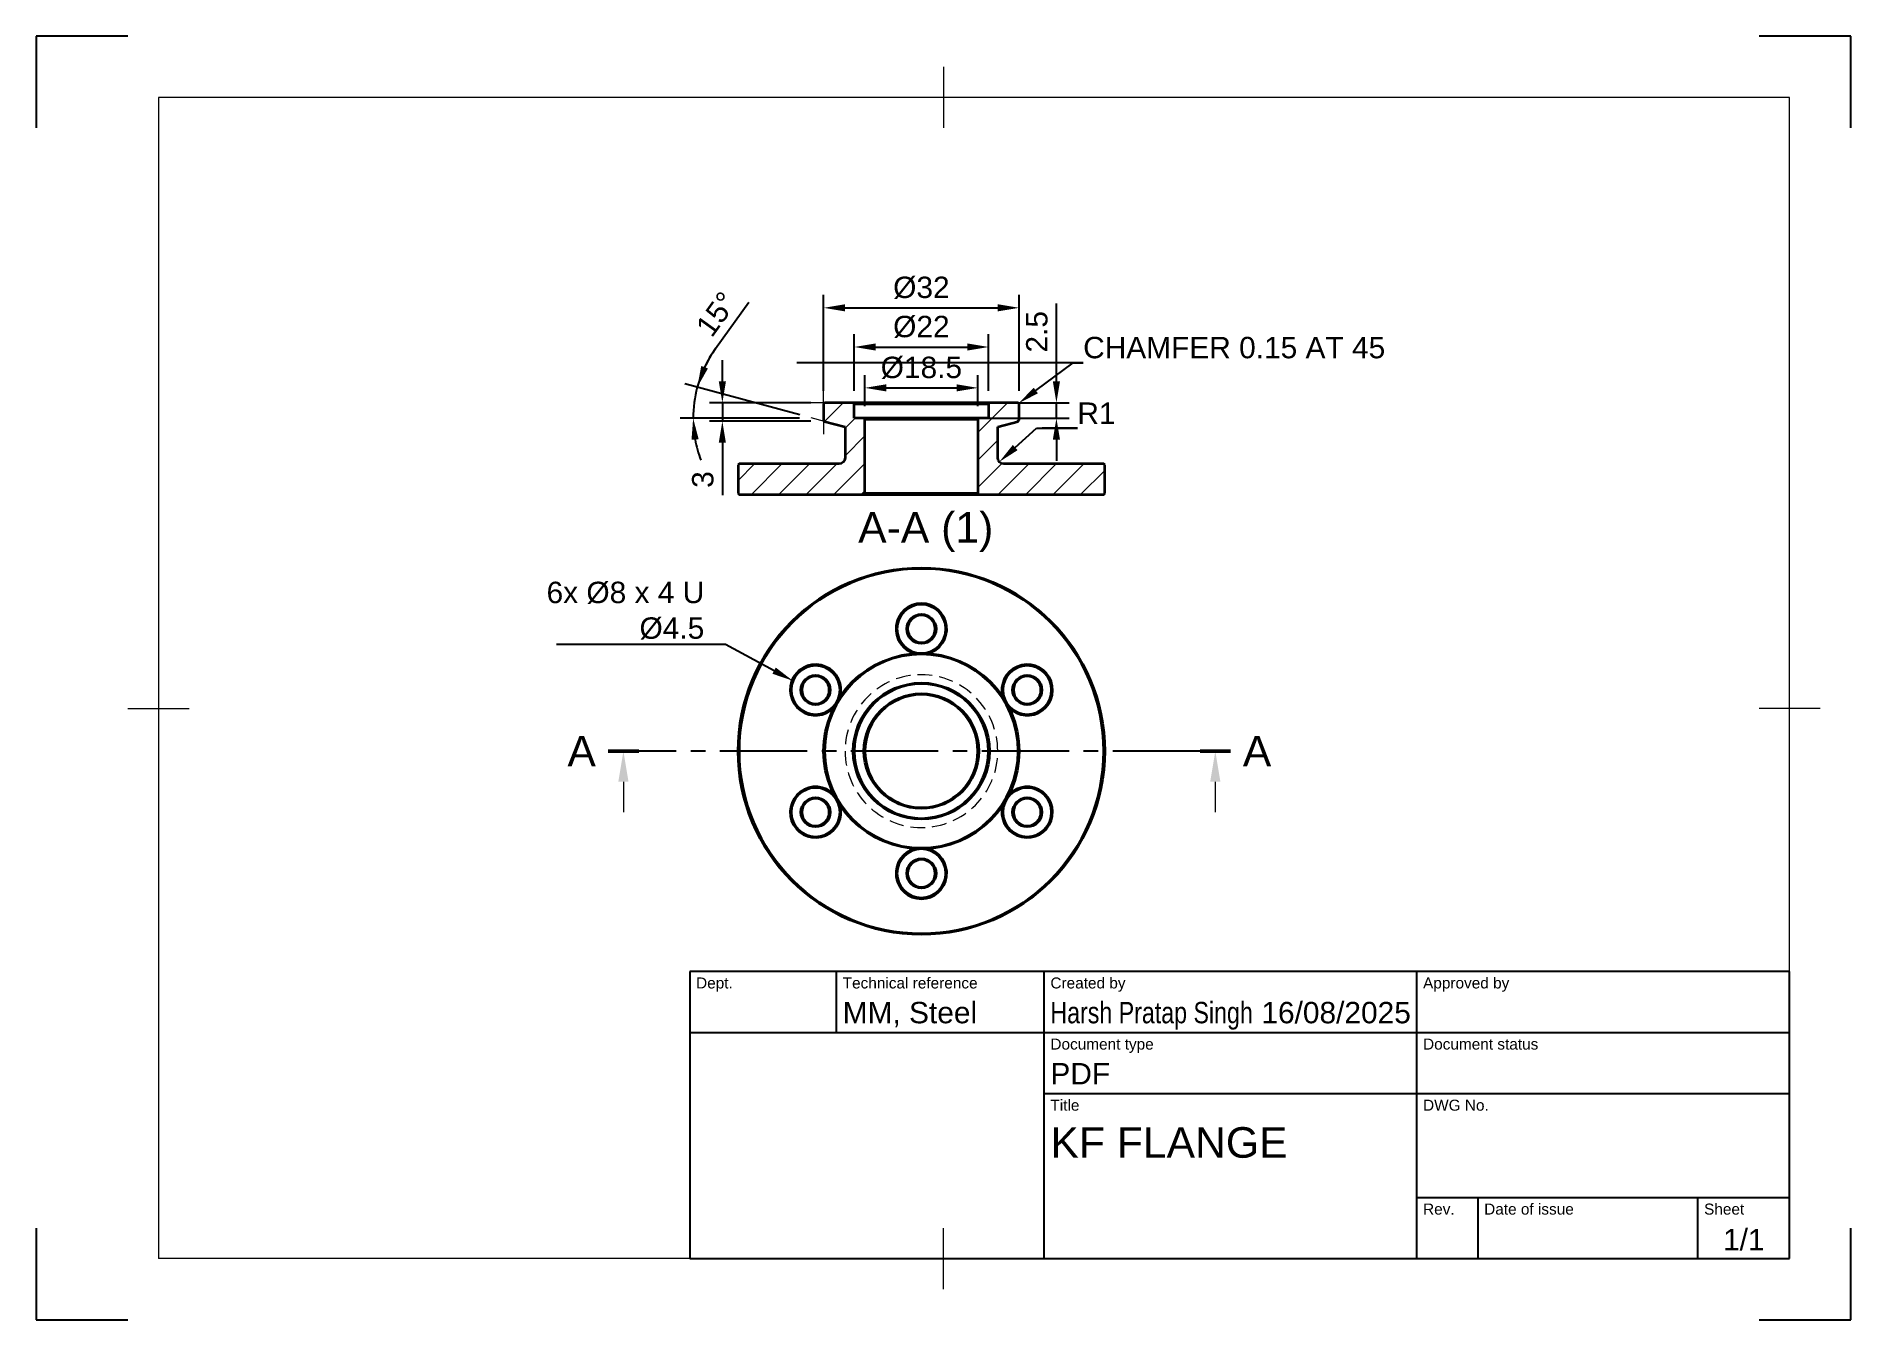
# Model space of a CAD drawing. Header units: millimetres. Extents: x 0 to 297, y 0 to 210.
import ezdxf
from ezdxf import colors
from ezdxf.entities.mleader import LeaderData, LeaderLine
from ezdxf.enums import TextEntityAlignment as Align
from ezdxf.math import Vec2, Vec3

# ---------------------------------------------------------------- set-up
doc = ezdxf.new("R2010")
doc.units = ezdxf.units.MM
doc.header["$LTSCALE"] = 0.75
doc.linetypes.add('CENTER2', pattern=[28.575, 19.05, -3.175, 3.175, -3.175])
doc.linetypes.add('HIDDEN2', pattern=[4.7625, 3.175, -1.5875])
for name, color, linetype, lineweight in [('BORDER', 7, 'Continuous', 18), ('Edge Extensions', 7, 'Continuous', 18), ('FD_Dimensions', 7, 'Continuous', 18), ('Hatching', 7, 'Continuous', 18), ('Hidden', 7, 'HIDDEN2', 18), ('Hole Notes', 7, 'Continuous', 18), ('Leaders', 7, 'Continuous', 18), ('Section Lines', 7, 'CENTER2', 18), ('TITLEBLOCK', 7, 'Continuous', 25), ('View Labels', 7, 'Continuous', 18), ('Visible', 7, 'Continuous', 35)]:
    doc.layers.add(name, color=color, linetype=linetype, lineweight=lineweight)
doc.styles.add('FusionTitle', font='arial.ttf')
doc.styles.get("Standard").update_dxf_attribs({"font": 'arial.ttf'})
doc.dimstyles.new('Dim-ISO-25', dxfattribs={"dimtxt": 3.5, "dimasz": 3.5, "dimexe": 2.1, "dimexo": 2.1, "dimgap": 1.4, "dimtad": 1, "dimzin": 12, "dimdsep": 46, "dimtxsty": 'Standard', "dimcen": 0, "dimazin": 3, "dimtp": 0.1, "dimtm": 0.1, "dimtfac": 0.714286, "dimtmove": 0, "dimatfit": 3, "dimfxl": 1, "dimtzin": 12, "dimarcsym": 0})

# ---------------------------------------------------------------- blocks, each defined once
blk = doc.blocks.new('ISO_A4(L)_SHEET')
at = {"layer": 'BORDER'}
for p, q in [((148.5, 205), (148.5, 195)), ((287, 200), (20, 200)), ((20, 200), (20, 10)), ((287, 10), (287, 200)), ((15, 100), (25, 100)), ((292, 100), (282, 100)), ((148.5, 5), (148.5, 15)), ((287, 10), (20, 10))]:
    blk.add_line(p, q, dxfattribs=at)
at = {"layer": 'Defpoints'}
for p, q in [((0, 210), (0, 195)), ((15, 210), (0, 210)), ((297, 210), (282, 210)), ((297, 195), (297, 210)), ((0, 15), (0, 0)), ((297, 0), (297, 15)), ((0, 0), (15, 0)), ((282, 0), (297, 0))]:
    blk.add_line(p, q, dxfattribs=at)
blk = doc.blocks.new('ISO_TITLEBLOCK')
at = {"layer": 'TITLEBLOCK'}
for p, q in [((0, 47), (-180, 47)), ((-180, 47), (-180, 0)), ((-156, 37), (-156, 47)), ((-122, 0), (-122, 47)), ((-61, 0), (-61, 47)), ((0, 0), (0, 47)), ((-180, 37), (0, 37)), ((-122, 27), (0, 27)), ((-61, 10), (0, 10)), ((-51, 0), (-51, 10)), ((-15, 0), (-15, 10)), ((-180, 0), (0, 0))]:
    blk.add_line(p, q, dxfattribs=at)
at = {"layer": 'TITLEBLOCK', "style": 'FusionTitle'}
for s, p in [('Dept.', (-179, 46)), ('Technical reference', (-155, 46)), ('Created by', (-121, 46)), ('Approved by', (-60, 46)), ('Document type', (-121, 36)), ('Document status', (-60, 36)), ('Title', (-121, 26)), ('DWG No.', (-60, 26)), ('Rev.', (-60, 9)), ('Date of issue', (-50, 9)), ('Sheet', (-14, 9))]:
    blk.add_text(s, height=1.8, dxfattribs=at).set_placement(p, align=Align.TOP_LEFT)
for tag, height, p in [('DEPT', 3.5, (-179, 42)), ('TECHNICAL_REFERENCE', 3.5, (-155, 42)), ('CREATED_BY', 3.5, (-121, 42)), ('APPROVED_BY', 3.5, (-60, 42)), ('DOCUMENT_TYPE', 3.5, (-121, 32)), ('DOCUMENT_STATUS', 3.5, (-60, 32)), ('TITLE_1', 5, (-121, 21.5)), ('TITLE_2', 5, (-121, 14)), ('TITLE_3', 5, (-121, 6.5)), ('DATE_OF_ISSUE', 3.5, (-50, 5))]:
    blk.add_attdef(tag, text='', height=height, dxfattribs=at).set_placement(p, align=Align.TOP_LEFT)
for tag, p in [('CREATED_DATE', (-62, 42)), ('APPROVED_DATE', (-0.99, 42))]:
    blk.add_attdef(tag, text='', height=3.5, dxfattribs=at).set_placement(p, align=Align.TOP_RIGHT)
for tag, height, p in [('DRAWING_NUMBER', 5, (-30.5, 19.75)), ('REV', 3.5, (-56, 4.85)), ('SHEET', 3.5, (-7.5, 4.85))]:
    blk.add_attdef(tag, text='', height=height, dxfattribs=at).set_placement(p, align=Align.TOP_CENTER)
blk = doc.blocks.new('*D14')
at = {"layer": 'Defpoints', "color": 0, "transparency": 16777216}
for p in [(160.882588, 165.57318), (128.882587, 149.869737), (160.882588, 149.869737)]:
    blk.add_point(p, dxfattribs=at)
at = {"layer": 'FD_Dimensions', "color": 0, "lineweight": -2, "transparency": 16777216}
for p, q in [((128.882587, 151.969737), (128.882587, 167.67318)), ((160.882588, 151.969737), (160.882588, 167.67318)), ((132.382587, 165.57318), (157.382588, 165.57318))]:
    blk.add_line(p, q, dxfattribs=at)
at = {"layer": 'FD_Dimensions', "color": 0, "transparency": 16777216}
for points in [[(132.382587, 166.156514), (132.382587, 164.989847), (128.882587, 165.57318)], [(157.382588, 166.156514), (157.382588, 164.989847), (160.882588, 165.57318)]]:
    blk.add_solid(points, dxfattribs=at)
at = {"layer": 'FD_Dimensions', "color": 0, "transparency": 16777216, "insert": (144.882587, 168.858071), "char_height": 3.5, "attachment_point": 5}
blk.add_mtext('%%C32', dxfattribs=at)
blk = doc.blocks.new('*D15')
at = {"layer": 'Defpoints', "color": 0, "transparency": 16777216}
for p in [(155.882587, 159.160861), (133.882587, 149.869737), (155.882587, 149.869737)]:
    blk.add_point(p, dxfattribs=at)
at = {"layer": 'FD_Dimensions', "color": 0, "lineweight": -2, "transparency": 16777216}
for p, q in [((133.882587, 151.969737), (133.882587, 161.260861)), ((155.882587, 151.969737), (155.882587, 161.260861)), ((137.382587, 159.160861), (152.382587, 159.160861))]:
    blk.add_line(p, q, dxfattribs=at)
at = {"layer": 'FD_Dimensions', "color": 0, "transparency": 16777216}
for points in [[(137.382587, 159.744195), (137.382587, 158.577528), (133.882587, 159.160861)], [(152.382587, 159.744195), (152.382587, 158.577528), (155.882587, 159.160861)]]:
    blk.add_solid(points, dxfattribs=at)
at = {"layer": 'FD_Dimensions', "color": 0, "transparency": 16777216, "insert": (144.882587, 162.445752), "char_height": 3.5, "attachment_point": 5}
blk.add_mtext('%%C22', dxfattribs=at)
blk = doc.blocks.new('*D16')
at = {"layer": 'Defpoints', "color": 0, "transparency": 16777216}
for p in [(154.132587, 152.473732), (135.632587, 147.369737), (154.132587, 147.369737)]:
    blk.add_point(p, dxfattribs=at)
at = {"layer": 'FD_Dimensions', "color": 0, "lineweight": -2, "transparency": 16777216}
for p, q in [((135.632587, 149.469737), (135.632587, 154.573732)), ((154.132587, 149.469737), (154.132587, 154.573732)), ((139.132587, 152.473732), (150.632587, 152.473732))]:
    blk.add_line(p, q, dxfattribs=at)
at = {"layer": 'FD_Dimensions', "color": 0, "transparency": 16777216}
for points in [[(139.132587, 153.057065), (139.132587, 151.890398), (135.632587, 152.473732)], [(150.632587, 153.057065), (150.632587, 151.890398), (154.132587, 152.473732)]]:
    blk.add_solid(points, dxfattribs=at)
at = {"layer": 'FD_Dimensions', "color": 0, "transparency": 16777216, "insert": (144.882587, 155.758623), "char_height": 3.5, "attachment_point": 5}
blk.add_mtext('%%C18.5', dxfattribs=at)
blk = doc.blocks.new('*D17')
at = {"layer": 'Defpoints', "color": 0, "transparency": 16777216}
for p in [(107.596421, 149.218779), (129.027476, 146.980914), (132.382587, 146.081915), (133.882587, 147.519737), (135.482587, 147.519737)]:
    blk.add_point(p, dxfattribs=at)
at = {"layer": 'FD_Dimensions', "color": 0, "lineweight": -2, "transparency": 16777216}
for p, q in [((111.182739, 158.891573), (116.629297, 166.475206)), ((124.988118, 148.063257), (106.158048, 153.108759)), ((124.916562, 147.519737), (105.422239, 147.519737))]:
    blk.add_line(p, q, dxfattribs=at)
for start, end in [(144.314129, 165), (144.398561, 154.69928), (165, 180), (190.30072, 200.601439)]:
    blk.add_arc((127.016562, 147.519737), 19.494322, start, end, dxfattribs=at)
at = {"layer": 'FD_Dimensions', "color": 0, "transparency": 16777216}
for points in [[(109.939818, 155.650061), (108.844561, 156.05196), (108.186492, 152.565239)], [(107.255455, 143.981502), (108.417412, 144.086234), (107.522239, 147.519737)]]:
    blk.add_solid(points, dxfattribs=at)
at = {"layer": 'FD_Dimensions', "color": 0, "transparency": 16777216, "insert": (111.317445, 164.542501), "char_height": 3.5, "attachment_point": 5, "rotation": 54.31411257}
blk.add_mtext('15°', dxfattribs=at)
blk = doc.blocks.new('*U9')
at = {"layer": 'Edge Extensions', "color": 0, "ltscale": 0.75, "transparency": 16777216}
for p, q in [((0.144889, -0.038823), (-2.028444, 0.54352)), ((0, 0.15), (0, -2.1))]:
    blk.add_line(p, q, dxfattribs=at)
blk = doc.blocks.new('*U10')
at = {"layer": 'Edge Extensions', "color": 0, "ltscale": 0.75, "transparency": 16777216}
for p, q in [((0.15, 0), (-2.1, 0)), ((0, -0.15), (0, 2.1))]:
    blk.add_line(p, q, dxfattribs=at)
blk = doc.blocks.new('*D18')
at = {"layer": 'Defpoints', "color": 0, "transparency": 16777216}
for p in [(128.882587, 150.019737), (112.298541, 147.019737), (128.882587, 147.019737)]:
    blk.add_point(p, dxfattribs=at)
at = {"layer": 'FD_Dimensions', "color": 0, "lineweight": -2, "transparency": 16777216}
for p, q in [((112.298541, 153.519737), (112.298541, 157.019737)), ((126.782587, 150.019737), (110.198541, 150.019737)), ((112.298541, 150.019737), (112.298541, 147.019737)), ((126.782587, 147.019737), (110.198541, 147.019737)), ((112.298541, 143.519737), (112.298541, 134.927786))]:
    blk.add_line(p, q, dxfattribs=at)
at = {"layer": 'FD_Dimensions', "color": 0, "transparency": 16777216}
for points in [[(111.715208, 153.519737), (112.881874, 153.519737), (112.298541, 150.019737)], [(111.715208, 143.519737), (112.881874, 143.519737), (112.298541, 147.019737)]]:
    blk.add_solid(points, dxfattribs=at)
at = {"layer": 'FD_Dimensions', "color": 0, "transparency": 16777216, "insert": (109.110342, 137.473762), "char_height": 3.5, "attachment_point": 5, "rotation": 90}
blk.add_mtext('3', dxfattribs=at)
blk = doc.blocks.new('*D19')
at = {"layer": 'Defpoints', "color": 0, "transparency": 16777216}
for p in [(156.032587, 150.019737), (166.982587, 150.019737), (135.482587, 147.519737)]:
    blk.add_point(p, dxfattribs=at)
at = {"layer": 'FD_Dimensions', "color": 0, "lineweight": -2, "transparency": 16777216}
for p, q in [((166.982587, 153.519737), (166.982587, 166.277786)), ((158.132587, 150.019737), (169.082587, 150.019737)), ((166.982587, 147.519737), (166.982587, 150.019737)), ((137.582587, 147.519737), (169.082587, 147.519737)), ((166.982587, 144.019737), (166.982587, 140.519737))]:
    blk.add_line(p, q, dxfattribs=at)
at = {"layer": 'FD_Dimensions', "color": 0, "transparency": 16777216}
for points in [[(166.399254, 153.519737), (167.565921, 153.519737), (166.982587, 150.019737)], [(166.399254, 144.019737), (167.565921, 144.019737), (166.982587, 147.519737)]]:
    blk.add_solid(points, dxfattribs=at)
at = {"layer": 'FD_Dimensions', "color": 0, "transparency": 16777216, "insert": (163.795582, 161.648762), "char_height": 3.5, "attachment_point": 5, "rotation": 90}
blk.add_mtext('2.5', dxfattribs=at)

msp = doc.modelspace()

# ---------------------------------------------------------------- hatches: boundary and pattern name
at = {"layer": 'Hatching'}
h = msp.add_hatch(dxfattribs=at)
h.set_pattern_fill('ANSI31', color=256, style=0)
edge = h.paths.add_edge_path(flags=0)
edge.add_line((160.737699, 146.980914), (160.882588, 147.169737))
edge.add_line((160.882588, 147.169737), (160.882588, 149.869737))
edge.add_line((160.882588, 149.869737), (160.732588, 150.019737))
edge.add_line((160.732588, 150.019737), (156.032587, 150.019737))
edge.add_line((156.032587, 150.019737), (155.882587, 149.869737))
edge.add_line((155.882587, 149.869737), (155.882587, 147.519737))
edge.add_line((155.882587, 147.519737), (154.282587, 147.519737))
edge.add_line((154.282587, 147.519737), (154.132587, 147.369737))
edge.add_line((154.132587, 147.369737), (154.132587, 135.169737))
edge.add_line((154.132587, 135.169737), (154.282587, 135.019737))
edge.add_line((154.282587, 135.019737), (174.732587, 135.019737))
edge.add_line((174.732587, 135.019737), (174.882587, 135.169737))
edge.add_line((174.882587, 135.169737), (174.882587, 139.869737))
edge.add_line((174.882587, 139.869737), (174.732587, 140.019737))
edge.add_line((174.732587, 140.019737), (158.382587, 140.019737))
edge.add_ellipse((158.382587, 141.019737), major_axis=(0, -1), ratio=1, start_angle=270, end_angle=360, ccw=False)
edge.add_line((157.382587, 141.019737), (157.382587, 146.081915))
edge.add_line((157.382587, 146.081915), (160.737699, 146.980914))
edge = h.paths.add_edge_path(flags=0)
edge.add_line((128.882587, 147.169737), (129.027476, 146.980914))
edge.add_line((129.027476, 146.980914), (132.382587, 146.081915))
edge.add_line((132.382587, 146.081915), (132.382587, 141.019737))
edge.add_ellipse((131.382587, 141.019737), major_axis=(1, 0), ratio=1, start_angle=270, end_angle=360, ccw=False)
edge.add_line((131.382587, 140.019737), (115.032587, 140.019737))
edge.add_line((115.032587, 140.019737), (114.882587, 139.869737))
edge.add_line((114.882587, 139.869737), (114.882587, 135.169737))
edge.add_line((114.882587, 135.169737), (115.032587, 135.019737))
edge.add_line((115.032587, 135.019737), (135.482587, 135.019737))
edge.add_line((135.482587, 135.019737), (135.632587, 135.169737))
edge.add_line((135.632587, 135.169737), (135.632587, 147.369737))
edge.add_line((135.632587, 147.369737), (135.482587, 147.519737))
edge.add_line((135.482587, 147.519737), (133.882587, 147.519737))
edge.add_line((133.882587, 147.519737), (133.882587, 149.869737))
edge.add_line((133.882587, 149.869737), (133.732587, 150.019737))
edge.add_line((133.732587, 150.019737), (129.032587, 150.019737))
edge.add_line((129.032587, 150.019737), (128.882587, 149.869737))
edge.add_line((128.882587, 149.869737), (128.882587, 147.169737))

# ---------------------------------------------------------------- linework, layer by layer
at = {"layer": 'Hidden'}
msp.add_circle((144.882587, 93.036517), 15.855111, dxfattribs=at)
at = {"layer": 'Hidden', "extrusion": (0, 0, -1)}
msp.add_circle((-144.882587, 93.036517), 12.5, dxfattribs=at)
at = {"layer": 'Hidden'}
for centre, start, end in [((144.882587, 113.036517), 256.220579, 283.779421), ((127.562079, 103.036517), 316.220579, 343.779421), ((162.203096, 103.036517), 196.220579, 223.779421), ((127.562079, 83.036516), 16.220579, 43.779421), ((162.203096, 83.036516), 136.220579, 163.779421), ((144.882587, 73.036516), 76.220579, 103.779421)]:
    msp.add_arc(centre, 4.15, start, end, dxfattribs=at)
at = {"layer": 'Section Lines', "lineweight": 50}
for p, q in [((93.603769, 93.036517), (98.603769, 93.036517)), ((195.49083, 93.036517), (190.49083, 93.036517))]:
    msp.add_line(p, q, dxfattribs=at)
at = {"layer": 'Section Lines', "lineweight": 25}
msp.add_line((190.49083, 93.036517), (98.603769, 93.036517), dxfattribs=at)
at = {"layer": 'Section Lines'}
for p, q in [((96.103769, 88.036517), (96.103769, 83.036517)), ((192.99083, 88.036517), (192.99083, 83.036517))]:
    msp.add_line(p, q, dxfattribs=at)
for points in [[(95.270435, 88.036517), (96.103769, 93.036517), (96.937102, 88.036517)], [(192.157497, 88.036517), (192.99083, 93.036517), (193.824163, 88.036517)]]:
    msp.add_solid(points, dxfattribs=at)
at = {"layer": 'Visible', "extrusion": (0, 1, 0)}
for p, q in [((129.032587, 150.019737), (128.882587, 149.869737)), ((128.882587, 149.869737), (128.882587, 147.169737)), ((133.732587, 150.019737), (129.032587, 150.019737)), ((133.882587, 149.869737), (133.732587, 150.019737)), ((156.032587, 150.019737), (133.732587, 150.019737)), ((133.882587, 147.519737), (133.882587, 149.869737)), ((133.882587, 149.869737), (155.882587, 149.869737)), ((156.032587, 150.019737), (155.882587, 149.869737)), ((155.882587, 149.869737), (155.882587, 147.519737)), ((160.732588, 150.019737), (156.032587, 150.019737)), ((160.882588, 149.869737), (160.732588, 150.019737)), ((160.882588, 147.169737), (160.882588, 149.869737)), ((128.882587, 147.169737), (129.027476, 146.980914)), ((129.027476, 146.980914), (132.382587, 146.081915)), ((132.382587, 146.081915), (132.382587, 141.019737)), ((135.482587, 147.519737), (133.882587, 147.519737)), ((135.632587, 147.369737), (135.482587, 147.519737)), ((154.282587, 147.519737), (135.482587, 147.519737)), ((135.632587, 135.169737), (135.632587, 147.369737)), ((135.632587, 147.369737), (154.132587, 147.369737)), ((154.282587, 147.519737), (154.132587, 147.369737)), ((154.132587, 147.369737), (154.132587, 135.169737)), ((155.882587, 147.519737), (154.282587, 147.519737)), ((157.382587, 146.081915), (160.737699, 146.980914)), ((157.382587, 141.019737), (157.382587, 146.081915)), ((160.737699, 146.980914), (160.882588, 147.169737)), ((115.032587, 140.019737), (114.882587, 139.869737)), ((114.882587, 139.869737), (114.882587, 135.169737)), ((131.382587, 140.019737), (115.032587, 140.019737)), ((174.732587, 140.019737), (158.382587, 140.019737)), ((174.882587, 139.869737), (174.732587, 140.019737)), ((174.882587, 135.169737), (174.882587, 139.869737)), ((114.882587, 135.169737), (115.032587, 135.019737)), ((115.032587, 135.019737), (135.482587, 135.019737)), ((135.482587, 135.019737), (135.632587, 135.169737)), ((135.482587, 135.019737), (154.282587, 135.019737)), ((154.132587, 135.169737), (135.632587, 135.169737)), ((154.132587, 135.169737), (154.282587, 135.019737)), ((154.282587, 135.019737), (174.732587, 135.019737)), ((174.732587, 135.019737), (174.882587, 135.169737))]:
    msp.add_line(p, q, dxfattribs=at)
at = {"layer": 'Visible'}
for centre, radius in [((144.882587, 93.036517), 30), ((144.882587, 113.036517), 2.4), ((144.882587, 93.036517), 16), ((127.562079, 103.036517), 2.4), ((127.562079, 103.036517), 2.356066), ((144.882587, 93.036517), 11.15), ((162.203096, 103.036517), 2.4), ((144.882587, 93.036517), 9.4), ((127.562079, 83.036516), 2.4), ((162.203096, 83.036516), 2.4), ((144.882587, 73.036516), 2.4)]:
    msp.add_circle(centre, radius, dxfattribs=at)
at = {"layer": 'Visible', "extrusion": (0, 0, -1)}
for centre, radius in [((-144.882587, 93.036517), 29.85), ((-144.882587, 113.036517), 4), ((-144.882587, 113.036517), 2.25), ((-127.562079, 103.036517), 4), ((-144.882587, 93.036517), 15.85), ((-162.203096, 103.036517), 4), ((-127.562079, 103.036517), 2.25), ((-144.882587, 93.036517), 11), ((-162.203096, 103.036517), 2.25), ((-144.882587, 93.036517), 9.25), ((-127.562079, 83.036516), 4), ((-162.203096, 83.036516), 4), ((-127.562079, 83.036516), 2.25), ((-162.203096, 83.036516), 2.25), ((-144.882587, 73.036516), 4), ((-144.882587, 73.036516), 2.25)]:
    msp.add_circle(centre, radius, dxfattribs=at)
at = {"layer": 'Visible', "extrusion": (-1e-16, 0, -1)}
for centre, start, end in [((-131.382587, 141.019737), 180, 270), ((-158.382587, 141.019737), 270, 0)]:
    msp.add_arc(centre, 1, start, end, dxfattribs=at)
at = {"layer": 'Visible'}
for centre, start, end in [((144.882587, 113.036517), 283.779421, 256.220579), ((127.562079, 103.036517), 343.779421, 316.220579), ((162.203096, 103.036517), 223.779421, 196.220579), ((127.562079, 83.036516), 43.779421, 16.220579), ((162.203096, 83.036516), 163.779421, 136.220579), ((144.882587, 73.036516), 103.779421, 76.220579)]:
    msp.add_arc(centre, 4.15, start, end, dxfattribs=at)

# ---------------------------------------------------------------- block references
at = {"layer": 'BORDER'}
msp.add_blockref('ISO_A4(L)_SHEET', (0, 0), dxfattribs=at)
at = {"layer": 'Edge Extensions', "ltscale": 0.75}
for name, p in [('*U10', (128.882587, 150.019737)), ('*U9', (128.882587, 147.019737))]:
    msp.add_blockref(name, p, dxfattribs=at)
at = {"layer": 'TITLEBLOCK'}
ref = msp.add_blockref('ISO_TITLEBLOCK', (287, 10), dxfattribs=at)
ref.add_attrib('DOCUMENT_TYPE', 'PDF', dxfattribs={"height": 3.5, "style": 'FusionTitle'}).set_placement((166, 42), align=Align.TOP_LEFT)
ref.add_attrib('CREATED_DATE', '16/08/2025', dxfattribs={"height": 3.5, "style": 'FusionTitle'}).set_placement((225, 52), align=Align.TOP_RIGHT)
ref.add_attrib('SHEET', '1/1', dxfattribs={"height": 3.5, "style": 'FusionTitle'}).set_placement((279.5, 14.85), align=Align.TOP_CENTER)
ref.add_attrib('TITLE_1', 'KF FLANGE ', dxfattribs={"height": 5, "style": 'FusionTitle'}).set_placement((166, 31.5), align=Align.TOP_LEFT)
ref.add_attrib('CREATED_BY', 'Harsh Pratap Singh', dxfattribs={"height": 3.5, "style": 'FusionTitle', "width": 0.776435}).set_placement((166, 52), align=Align.TOP_LEFT)
ref.add_attrib('TECHNICAL_REFERENCE', 'MM, Steel', dxfattribs={"height": 3.5, "style": 'FusionTitle'}).set_placement((132, 52), align=Align.TOP_LEFT)

# ---------------------------------------------------------------- texts
at = {"layer": 'Section Lines', "char_height": 5, "attachment_point": 5}
for insert in [(89.269185, 93.036517), (199.825414, 93.036517)]:
    msp.add_mtext('A', dxfattribs=dict(at, insert=insert))
at = {"layer": 'View Labels', "insert": (145.590334, 125.633601), "char_height": 5, "width": 24.389495, "attachment_point": 8}
msp.add_mtext('A-A (1)', dxfattribs=at)

# ---------------------------------------------------------------- dimensions: what is measured, and where the dimension line sits
at = {"layer": 'FD_Dimensions'}
for base, p1, p2, text, picture, middle in [((160.882588, 165.57318), (128.882587, 149.869737), (160.882588, 149.869737), '%%C32', '*D14', (144.882587, 165.57318)), ((155.882587, 159.160861), (133.882587, 149.869737), (155.882587, 149.869737), '%%C<>', '*D15', (144.882587, 159.160861)), ((154.132587, 152.473732), (135.632587, 147.369737), (154.132587, 147.369737), '%%C<>', '*D16', (144.882587, 152.473732))]:
    dim = msp.add_linear_dim(base=base, p1=p1, p2=p2, angle=0, text=text, dimstyle='Dim-ISO-25', override={"dimlfac": 1}, dxfattribs=at)
    dim.commit()
    dim.dimension.update_dxf_attribs({"geometry": picture, "text_midpoint": middle, "dimtype": 161})
dim = msp.add_angular_dim_2l(base=(107.596421, 149.218779), line1=((135.482587, 147.519737), (133.882587, 147.519737)), line2=((129.027476, 146.980914), (132.382587, 146.081915)), dimstyle='Dim-ISO-25', override={"dimlfac": 1, "dimpost": ''}, dxfattribs=at)
dim.commit()
dim.dimension.update_dxf_attribs({"geometry": '*D17', "text_midpoint": (111.317445, 164.542501)})
dim = msp.add_linear_dim(base=(166.982587, 150.019737), p1=(135.482587, 147.519737), p2=(156.032587, 150.019737), angle=270, dimstyle='Dim-ISO-25', override={"dimlfac": 1}, dxfattribs=at)
dim.commit()
dim.dimension.update_dxf_attribs({"geometry": '*D19', "text_midpoint": (163.795582, 161.648762)})
dim = msp.add_aligned_dim(p1=(128.882587, 150.019737), p2=(128.882587, 147.019737), distance=-16.584046, dimstyle='Dim-ISO-25', override={"dimlfac": 1}, dxfattribs=at)
dim.commit()
dim.dimension.update_dxf_attribs({"geometry": '*D18', "text_midpoint": (109.110342, 137.473762)})

# ---------------------------------------------------------------- leaders
at = {"layer": 'Hole Notes'}
ml = msp.add_multileader_mtext('Standard', dxfattribs=at)
ml.set_content('6x %%C8 x 4 U^J%%C4.5', color=256)
ml.set_leader_properties()
ml.build(insert=Vec2(0, 0))
ml.multileader.update_dxf_attribs({"text_left_attachment_type": 5, "text_right_attachment_type": 5, "dogleg_length": 3.5, "arrow_head_size": 3.5})
ctx = ml.context
ctx.base_point, ctx.char_height, ctx.arrow_head_size, ctx.landing_gap_size, ctx.plane_origin = Vec3(84.102626, 110.462109), 3.5, 3.5, 0, Vec3(125.876421, 130.116169)
ctx.left_attachment, ctx.right_attachment, ctx.text_align_type = 5, 5, 2
notes = []
notes.append((ctx, [(0, (1, 1, 0), (112.840348, 110.462109), (-1, 0), 3.5, [(0, [(123.856031, 104.541577)], 0, [])])]))
ctx.mtext.insert, ctx.mtext.alignment, ctx.mtext.flow_direction = Vec3(109.340348, 120.753287), 3, 5
at = {"layer": 'Leaders'}
ml = msp.add_multileader_mtext('Standard', dxfattribs=at)
ml.set_content('CHAMFER 0.15 AT 45 ', color=256)
ml.set_leader_properties()
ml.build(insert=Vec2(0, 0))
ml.multileader.update_dxf_attribs({"text_left_attachment_type": 5, "text_right_attachment_type": 5, "dogleg_length": 3.5, "arrow_head_size": 3.5})
ctx = ml.context
ctx.base_point, ctx.char_height, ctx.arrow_head_size, ctx.landing_gap_size, ctx.plane_origin = Vec3(171.360251, 156.556691), 3.5, 3.5, 0, Vec3(162.817898, 174.519884)
ctx.left_attachment, ctx.right_attachment = 5, 5
notes.append((ctx, [(0, (1, 1, 0), (169.723469, 156.556691), (1, 0), 1.636782, [(0, [(160.797508, 149.954816)], 0, [])])]))
ctx.mtext.insert, ctx.mtext.flow_direction = Vec3(171.360251, 160.816377), 5
ml = msp.add_multileader_mtext('Standard', dxfattribs=at)
ml.set_content('R1', color=256)
ml.set_leader_properties()
ml.build(insert=Vec2(0, 0))
ml.multileader.update_dxf_attribs({"text_left_attachment_type": 5, "text_right_attachment_type": 5, "dogleg_length": 3.5, "arrow_head_size": 3.5})
ctx = ml.context
ctx.base_point, ctx.char_height, ctx.arrow_head_size, ctx.landing_gap_size, ctx.plane_origin = Vec3(170.411251, 145.865907), 3.5, 3.5, 0, Vec3(159.65263, 164.923761)
ctx.left_attachment, ctx.right_attachment = 5, 5
notes.append((ctx, [(0, (1, 1, 0), (163.749868, 145.865907), (1, 0), 6.661383, [(0, [(157.63224, 140.358693)], 0, [])])]))
ctx.mtext.insert, ctx.mtext.flow_direction = Vec3(170.411251, 150.080232), 5
for ctx, leaders in notes:
    for number, flags, end, landing, length, lines in leaders:
        leader = LeaderData()
        leader.index, (leader.has_last_leader_line, leader.has_dogleg_vector, leader.attachment_direction) = number, flags
        leader.last_leader_point, leader.dogleg_vector, leader.dogleg_length = Vec3(end), Vec3(landing), length
        for number, points, colour, breaks in lines:
            line = LeaderLine()
            line.index, line.vertices, line.color, line.breaks = number, Vec3.list(points), colors.encode_raw_color(colour), breaks
            leader.lines.append(line)
        ctx.leaders.append(leader)

doc.saveas('drawing.dxf')
